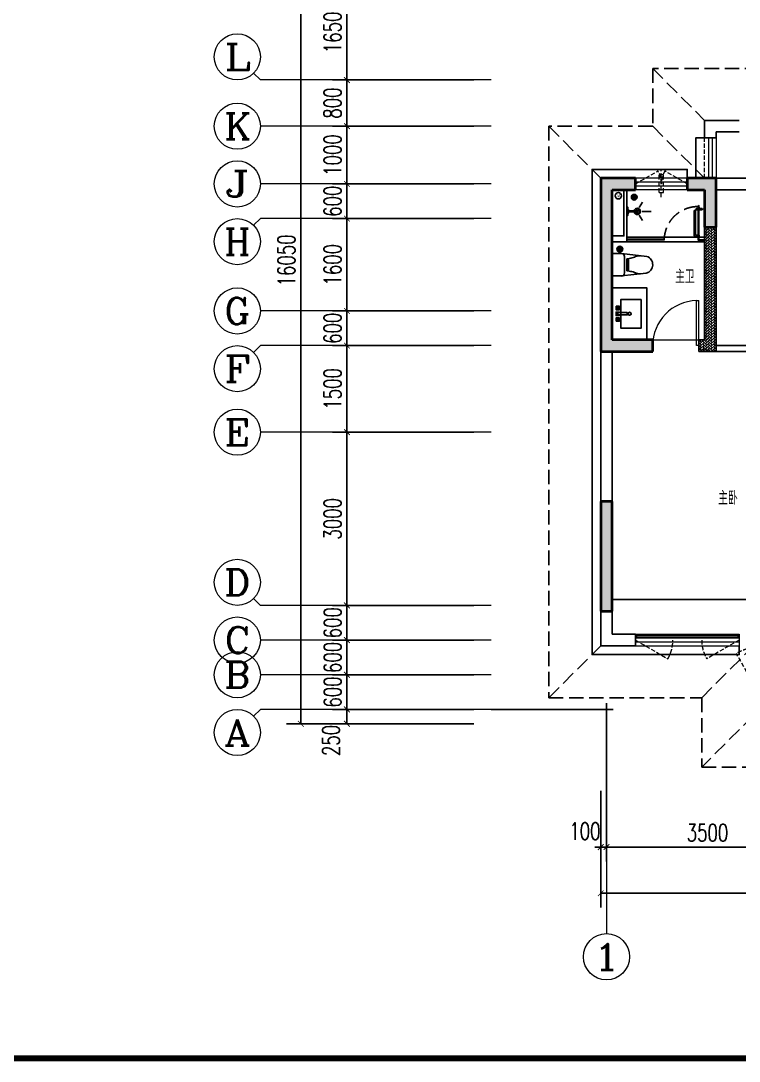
# Model space of a CAD drawing. Extents: x 3753737 to 4713801, y -857380 to 24339.
# Drawn here: x 4030760 to 4043213, y -747704 to -729685 of the extents above; entities that cross this region are included whole.
import ezdxf
from ezdxf.enums import TextEntityAlignment as Align

# ---------------------------------------------------------------- set-up
doc = ezdxf.new("R2010")
doc.units = 0
doc.header["$LTSCALE"] = 1000
doc.header["$MEASUREMENT"] = 0
doc.linetypes.add('DASH', pattern=[0.35, 0.25, -0.1])
doc.linetypes.add('HIDDEN', pattern=[0.375, 0.25, -0.125])
doc.layers.get('0').update_dxf_attribs({"linetype": 'CONTINUOUS'})
doc.layers.get('Defpoints').update_dxf_attribs({"linetype": 'CONTINUOUS'})
for name, color, linetype in [('!!电气', 1, 'CONTINUOUS'), ('3-栏杆1', 252, 'CONTINUOUS'), ('3.5方案汇报，与郭总、侯月琴确定户型_t8$0$2020.03.04 -1安徽标准化洋房户型(UA）_t8_t8$0$看线', 154, 'CONTINUOUS'), ('IP-bath&kitchen-JOHNSON', 4, 'CONTINUOUS'), ('LVTRY', 252, 'CONTINUOUS'), ('P-bath&kitchen-JOHNSON', 4, 'CONTINUOUS'), ('VPIPE-中水', 122, 'CONTINUOUS'), ('WALL', 252, 'CONTINUOUS'), ('保温', 6, 'CONTINUOUS'), ('卫生间', 6, 'CONTINUOUS'), ('看线', 185, 'CONTINUOUS')]:
    doc.layers.add(name, color=color, linetype=linetype)
for name, color, linetype, lineweight in [('AXIS', 114, 'CONTINUOUS', 20), ('AXIS_TEXT', 7, 'CONTINUOUS', 20), ('COLUMN', 252, 'CONTINUOUS', 40), ('PUB_HATCH', 8, 'CONTINUOUS', 9), ('PUB_TEXT', 7, 'CONTINUOUS', 20), ('WINDOW', 146, 'CONTINUOUS', 20), ('图框', 147, 'CONTINUOUS', 20), ('平面-栏杆', 56, 'CONTINUOUS', 15), ('平面-看线', 252, 'CONTINUOUS', 15), ('平面-空调室内机', 176, 'CONTINUOUS', 9), ('平面-空调预留孔', 252, 'CONTINUOUS', 15)]:
    doc.layers.add(name, color=color, linetype=linetype, lineweight=lineweight)
doc.styles.add('_TCH_AXIS', font='COMPLEX', dxfattribs={"bigfont": 'GBCBIG'})
doc.styles.add('_TCH_DIM_T3', font='SIMPLEX.shx', dxfattribs={"width": 0.705882, "bigfont": 'GBCBIG.shx'})
doc.styles.add('COMPLEX', font='COMPLEX')
doc.styles.get("Standard").update_dxf_attribs({"font": 'gbenor.shx', "bigfont": 'gbcbig.shx'})
doc.dimstyles.new('_TCH_ARCH&&100', dxfattribs={"dimtxt": 297.5, "dimasz": 100, "dimexe": 250, "dimexo": 300, "dimgap": 100, "dimtad": 1, "dimdec": 0, "dimzin": 0, "dimdsep": 46, "dimtxsty": '_TCH_DIM_T3', "dimblk": 'ARCHTICK', "dimcen": 0.09, "dimclrt": 7, "dimazin": 2, "dimtfac": 1, "dimtdec": 0, "dimtix": 1, "dimtmove": 2, "dimatfit": 3, "dimfxl": 1, "dimtolj": 1, "dimtzin": 0, "dimarcsym": 0})
pattern_1 = [(45, (-420616.58, -363823.725), (0, 47.4157523), [100.584, -33.528]), (135, (-420592.87, -363800.017), (3e-15, 47.4157523), [100.584, -33.528])]

# ---------------------------------------------------------------- blocks, each defined once
blk = doc.blocks.new('A$C148B7D8E')
at = {"layer": '卫生间', "color": 252, "linetype": 'DASH'}
for p, q in [((900, 10000), (1800, 9100)), ((-900, 9000), (0, 8100)), ((900, 9000), (1800, 8100)), ((-900, -900), (0, 0)), ((1750, -900), (2650, 0)), ((2650, -1200), (1750, -2100))]:
    blk.add_line(p, q, dxfattribs=at)
blk.add_lwpolyline([(16100, 14000), (16100, 15400), (7700, 15400), (7700, 10800), (7300, 10800), (7300, 10000), (900, 10000), (900, 9000), (-900, 9000), (-900, -900), (1750, -900), (1750, -2100), (23450, -2100), (23450, -900), (25100, -900)], dxfattribs=at)
blk = doc.blocks.new('rrrrrrrrrrrra')
at = {"color": 8}
for p, q in [((-112, 459), (-112, 324)), ((253, 484), (-87, 484)), ((278, 324), (278, 459)), ((-112, 324), (-64, -103)), ((-59, 271), (224, 271)), ((-21, 232), (-34, 154)), ((191, 200), (-26, 200)), ((186, 232), (-21, 232)), ((186, 232), (199, 154)), ((278, 324), (228, -116))]:
    blk.add_line(p, q, dxfattribs=at)
for centre, radius, start, end in [((-87, 459), 25, 90, 180), ((253, 459), 25, 0, 90), ((-59, 324), 53.3, 180, 270), ((224, 324), 53.3, 270, 0), ((149, -3), 224, 158.5202, 180), ((-323, 210), 294, 333.5369, 351.4828), ((488, 210), 294, 188.5172, 206.4631), ((16, -3), 224, 0, 21.4798), ((84, -64), 153, 195.0773, 340.1181)]:
    blk.add_arc(centre, radius, start, end, dxfattribs=at)
blk = doc.blocks.new('A$C1E0F638F')
for points in [[(500, 435), (500, 85), (0, 85), (0, 435)], [(270, 30), (230, 30), (230, 195), (270, 195)], [(120, 0), (180, 0), (180, 60), (120, 60)], [(147, 55), (153, 55), (153, 5), (147, 5)], [(230, 30), (270, 30), (270, 10), (230, 10)], [(380, 0), (320, 0), (320, 60), (380, 60)], [(353, 55), (347, 55), (347, 5), (353, 5)]]:
    blk.add_lwpolyline(points, close=True)
blk.add_lwpolyline([(270, 60), (280, 60), (280, 0), (220, 0), (220, 60), (230, 60)])
blk.add_circle((250, 236), 26)
blk = doc.blocks.new('$lvtry$00000171')
for p, q in [((-74, 11), (-11, 74)), ((-70, -27), (27, 70)), ((-53, -53), (53, 53)), ((-27, -70), (70, 27)), ((11, -74), (74, -11))]:
    blk.add_line(p, q)
blk.add_circle((0, 0), 75)
blk.add_point((0, 0))
blk = doc.blocks.new('A$C5DCB2F21')
at = {"layer": 'IP-bath&kitchen-JOHNSON', "color": 8}
for p, q in [((74, 0), (-74, 0)), ((-10, -174), (-10, -49)), ((11, -174), (11, -49)), ((-68, -213), (-158, -275)), ((0, -261), (0, -425)), ((68, -213), (158, -275))]:
    blk.add_line(p, q, dxfattribs=at)
blk.add_lwpolyline([(74, 0), (74, -16), (-74, -16), (-74, 0)], dxfattribs=at)
for points in [[(-26, -31, -0.364142), (-38, -16, -0.020495)], [(-10, -49, 0.214893), (-26, -31, 7.649644)], [(11, -49, -0.21439), (26, -31, -7.649644)], [(26, -31, 0.364142), (38, -16, 0.020495)]]:
    blk.add_lwpolyline(points, format="xyb", dxfattribs=at)
blk.add_arc((0, -174), 10.5, 180, 0, dxfattribs=at)
for centre, major_axis, ratio, start_param, end_param in [((0, -181), (53.6, 0), 0.987577, 1.76809, 7.656688), ((0, -179), (-51, 0), 0.990052, -1.36297, 4.504563), ((0, -178), (-26.8, 0), 0.994812, -1.167677, 4.309269), ((-12, -165), (0, 1.43), 0.85, -1.570796, 4.712389), ((12, -165), (0, 1.43), 0.85, 4.712389, 10.995574), ((-12, -189), (0, 1.43), 0.85, 4.712389, 10.995574), ((12, -189), (0, 1.43), 0.85, 4.712389, 10.995574)]:
    blk.add_ellipse(centre, major_axis=major_axis, ratio=ratio, start_param=start_param, end_param=end_param, dxfattribs=at)
blk = doc.blocks.new('GDGDRGDGRD')
blk.add_hatch(color=252).paths.add_polyline_path([(491782, 524769), (491781, 524772), (491773, 524768), (491774, 524766)])
at = {"color": 252}
for p, q in [((491771, 524768), (491783, 524773)), ((491772, 524768), (491772, 524768)), ((491772, 524768), (491774, 524765)), ((491783, 524761), (491772, 524761)), ((491783, 524760), (491772, 524760)), ((491772, 524752), (491774, 524751)), ((491774, 524751), (491772, 524751)), ((491773, 524760), (491773, 524740)), ((491774, 524765), (491783, 524769)), ((491778, 524771), (491778, 524732)), ((491783, 524752), (491781, 524752)), ((491781, 524752), (491783, 524752)), ((491782, 524772), (491783, 524773)), ((491782, 524772), (491783, 524769)), ((491783, 524760), (491783, 524739))]:
    blk.add_line(p, q, dxfattribs=at)
for centre, radius, start, end in [((491784, 524755), 13.5, 155.1524, 208.9779), ((491772, 524767), 1, 111.5266, 175.7652), ((491791, 524767), 20.5, 177.9915, 196.9003), ((491772, 524767), 0.5, 112.733, 178.0542), ((491791, 524767), 19.5, 177.4658, 196.2484), ((491786, 524755), 14.6, 161.8973, 193.7147), ((491781, 524753), 9.42, 188.0154, 204.2283), ((491772, 524749), 0.5, 208.9779, 24.2283), ((491772, 524754), 11.7, 335.4186, 349.5177), ((491783, 524749), 0.5, 155.4186, 330.1502), ((491783, 524772), 0.5, 340.7609, 112.533), ((491783, 524772), 1.17, 340.0401, 112.533), ((491804, 524765), 20.6, 160.0401, 190.8473), ((491807, 524764), 24, 160.7609, 187.0487), ((491772, 524755), 13.4, 330.1502, 25.0815), ((491771, 524755), 12.4, 343.9451, 21.3478)]:
    blk.add_arc(centre, radius, start, end, dxfattribs=at)
blk.add_open_spline([(491773, 524740), (491773, 524740), (491775, 524738), (491778, 524742), (491781, 524740), (491783, 524739)], degree=3, knots=[0, 0, 0, 0, 3.066329, 6.218313, 11.124135, 11.124135, 11.124135, 11.124135])
at = {"layer": 'IP-bath&kitchen-JOHNSON', "color": 252}
for p, q in [((490533, 524228), (491883, 524228)), ((490533, 524193), (491183, 524193)), ((490533, 524183), (491183, 524183)), ((491183, 524183), (491183, 524193)), ((491883, 524183), (491783, 524183)), ((491783, 524173), (491783, 524183)), ((491883, 524173), (491783, 524173)), ((490533, 524148), (491883, 524148))]:
    blk.add_line(p, q, dxfattribs=at)
for points in [[(490533, 525048), (490533, 524148), (490283, 524148)], [(490483, 525048), (490483, 524248), (490283, 524248)]]:
    blk.add_lwpolyline(points, dxfattribs=at)
at = {"layer": 'LVTRY', "color": 252}
blk.add_lwpolyline([(490883, 522448), (490283, 522448), (490283, 523348), (490883, 523348)], close=True, dxfattribs=at)
at = {"layer": 'P-bath&kitchen-JOHNSON', "color": 252}
for p, q in [((491735, 524723), (491735, 524697)), ((491767, 524723), (491735, 524723)), ((491767, 524697), (491735, 524697)), ((491772, 524735), (491779, 524735)), ((491772, 524706), (491772, 524735)), ((491772, 524706), (491779, 524706)), ((491775, 524735), (491778, 524733)), ((491775, 524716), (491775, 524735)), ((491775, 524725), (491775, 524706)), ((491775, 524706), (491778, 524708)), ((491778, 524718), (491778, 524733)), ((491778, 524718), (491778, 524708)), ((491779, 524735), (491781, 524734)), ((491779, 524733), (491779, 524735)), ((491779, 524708), (491779, 524706)), ((491779, 524706), (491781, 524707)), ((491781, 524733), (491781, 524734)), ((491781, 524708), (491781, 524707)), ((491789, 524723), (491843, 524723)), ((491789, 524697), (491843, 524697)), ((491794, 524735), (491797, 524735)), ((491794, 524735), (491794, 524706)), ((491794, 524706), (491797, 524706)), ((491797, 524735), (491799, 524733)), ((491797, 524735), (491797, 524718)), ((491797, 524706), (491797, 524723)), ((491797, 524706), (491799, 524708)), ((491799, 524708), (491799, 524733)), ((491820, 524697), (491820, 524723)), ((491699, 524687), (491699, 524271)), ((491699, 524687), (491725, 524687)), ((491725, 524687), (491725, 524271)), ((491699, 524271), (491725, 524271)), ((491735, 524235), (491735, 524261)), ((491735, 524261), (491767, 524261)), ((491735, 524235), (491767, 524235)), ((491769, 524263), (491767, 524261)), ((491767, 524261), (491767, 524235)), ((491769, 524233), (491767, 524235)), ((491769, 524263), (491769, 524233)), ((491772, 524263), (491769, 524263)), ((491772, 524233), (491769, 524233)), ((491772, 524263), (491772, 524233)), ((491784, 524263), (491786, 524263)), ((491784, 524233), (491784, 524263)), ((491784, 524233), (491786, 524233)), ((491786, 524233), (491786, 524263)), ((491786, 524263), (491788, 524261)), ((491788, 524235), (491788, 524261))]:
    blk.add_line(p, q, dxfattribs=at)
blk.add_lwpolyline([(491783, 524173), (491783, 524760), (491773, 524760), (491773, 524173)], close=True, dxfattribs=at)
at = {"layer": 'P-bath&kitchen-JOHNSON', "color": 252, "linetype": 'DASH'}
blk.add_arc((491769, 524171), 586, 89.7967, 179.3922, dxfattribs=at)
at = {"layer": 'P-bath&kitchen-JOHNSON', "color": 252}
blk.add_arc((491835, 524710), 15.3, 304.053, 55.9616, dxfattribs=at)
for centre, major_axis, start_param, end_param in [((491735, 524687), (0, 10.4), 0, 1.570796), ((491735, 524271), (0, 35.7), 1.570796, 3.141593), ((491735, 524271), (0, 10.4), 1.570796, 3.141593)]:
    blk.add_ellipse(centre, major_axis=major_axis, ratio=1, start_param=start_param, end_param=end_param, dxfattribs=at)
at = {"layer": 'IP-bath&kitchen-JOHNSON', "color": 252, "rotation": 90.008488524447}
blk.add_blockref('A$C5DCB2F21', (490533, 524673), dxfattribs=at)
at = {"layer": 'LVTRY', "color": 252, "xscale": -0.6666666667107826, "yscale": 0.6666666667107826}
for p in [(490663, 524918), (490413, 524018)]:
    blk.add_blockref('$lvtry$00000171', p, dxfattribs=at)
at = {"layer": 'LVTRY', "color": 252, "extrusion": (0, 0, -1), "xscale": -1, "zscale": -1, "rotation": 270}
blk.add_blockref('rrrrrrrrrrrra', (-490766, 523666), dxfattribs=at)
at = {"layer": 'LVTRY', "color": 252, "xscale": -1, "rotation": 270}
blk.add_blockref('A$C1E0F638F', (490347, 522649), dxfattribs=at)
blk = doc.blocks.new('GFDGFSDFGD')
at = {"layer": 'PUB_HATCH'}
for points in [[(421117, 373024), (420517, 373024), (420517, 370024), (421417, 370024), (421417, 370224), (420717, 370224), (420717, 372824), (421117, 372824)], [(422017, 373024), (422017, 372824), (422317, 372824), (422317, 372174), (422517, 372174), (422517, 373024)], [(420517, 367424), (420517, 365524), (420717, 365524), (420717, 367424)]]:
    blk.add_hatch(color=256, dxfattribs=at).paths.add_polyline_path(points)
at = {"layer": 'COLUMN', "color": 252}
for p, q in [((421117, 373024), (420517, 373024)), ((420517, 373024), (420517, 370024)), ((421117, 372824), (421117, 373024)), ((422017, 373024), (422017, 372824)), ((422517, 373024), (422017, 373024)), ((422517, 372174), (422517, 373024)), ((420717, 370224), (420717, 372824)), ((420717, 372824), (421117, 372824)), ((422017, 372824), (422317, 372824)), ((422317, 372824), (422317, 372174)), ((422317, 372174), (422517, 372174)), ((421417, 370224), (420717, 370224)), ((421417, 370024), (421417, 370224)), ((420517, 370024), (421417, 370024)), ((420517, 367424), (420517, 365524)), ((420717, 367424), (420517, 367424)), ((420717, 365524), (420717, 367424)), ((420517, 365524), (420717, 365524))]:
    blk.add_line(p, q, dxfattribs=at)
blk = doc.blocks.new('dongkong')
at = {"layer": '平面-空调预留孔', "color": 8, "linetype": 'HIDDEN', "ltscale": 0.3}
for p, q in [((-603836, 210821), (-603836, 210511)), ((-603836, 210821), (-603756, 210821)), ((-603796, 210900), (-603796, 210431)), ((-603756, 210821), (-603756, 210511))]:
    blk.add_line(p, q, dxfattribs=at)
blk.add_lwpolyline([(-603756, 210511), (-603836, 210511)], dxfattribs=at)
blk = doc.blocks.new('_ArchTick')
at = {"color": 0, "linetype": 'ByBlock', "const_width": 0.15}
blk.add_lwpolyline([(-0.5, -0.5), (0.5, 0.5)], dxfattribs=at)
blk = doc.blocks.new('*D592')
at = {"layer": 'AXIS', "color": 0, "lineweight": -2, "transparency": 16777216}
for p, q in [((-100, -1409), (-100, -3434)), ((50100, -1409), (50100, -3434)), ((-100, -3184), (50100, -3184))]:
    blk.add_line(p, q, dxfattribs=at)
at = {"layer": 'Defpoints', "color": 0, "transparency": 16777216}
for p in [(-100, -1109), (50100, -1109), (50100, -3184)]:
    blk.add_point(p, dxfattribs=at)
at = {"layer": 'AXIS', "color": 0, "lineweight": -2, "transparency": 16777216, "xscale": 100, "yscale": 100, "zscale": 100, "rotation": 180}
blk.add_blockref('_ArchTick', (-100, -3184), dxfattribs=at)
at = {"layer": 'AXIS', "color": 0, "lineweight": -2, "transparency": 16777216, "xscale": 100, "yscale": 100, "zscale": 100}
blk.add_blockref('_ArchTick', (50100, -3184), dxfattribs=at)
at = {"layer": 'AXIS', "color": 7, "transparency": 16777216, "insert": (25000, -2936), "char_height": 297.5, "attachment_point": 5, "style": '_TCH_DIM_T3'}
blk.add_mtext('\\A1;50200', dxfattribs=at)
blk = doc.blocks.new('*D593')
at = {"layer": 'AXIS', "color": 0, "lineweight": -2, "transparency": 16777216}
for p, q in [((-100, -1409), (-100, -2634)), ((0, -1409), (0, -2634)), ((-100, -2384), (-200, -2384)), ((-100, -2384), (0, -2384)), ((0, -2384), (100, -2384))]:
    blk.add_line(p, q, dxfattribs=at)
at = {"layer": 'Defpoints', "color": 0, "transparency": 16777216}
for p in [(-100, -1109), (0, -1109), (0, -2384)]:
    blk.add_point(p, dxfattribs=at)
at = {"layer": 'AXIS', "color": 0, "lineweight": -2, "transparency": 16777216, "xscale": 100, "yscale": 100, "zscale": 100}
blk.add_blockref('_ArchTick', (-100, -2384), dxfattribs=at)
at = {"layer": 'AXIS', "color": 0, "lineweight": -2, "transparency": 16777216, "xscale": 100, "yscale": 100, "zscale": 100, "rotation": 180}
blk.add_blockref('_ArchTick', (0, -2384), dxfattribs=at)
at = {"layer": 'AXIS', "color": 7, "transparency": 16777216, "insert": (-375, -2109), "char_height": 297.5, "attachment_point": 5, "style": '_TCH_DIM_T3'}
blk.add_mtext('\\A1;100', dxfattribs=at)
blk = doc.blocks.new('*D594')
at = {"layer": 'AXIS', "color": 0, "lineweight": -2, "transparency": 16777216}
for p, q in [((0, -1409), (0, -2634)), ((3500, -1409), (3500, -2634)), ((0, -2384), (3500, -2384))]:
    blk.add_line(p, q, dxfattribs=at)
at = {"layer": 'Defpoints', "color": 0, "transparency": 16777216}
for p in [(0, -1109), (3500, -1109), (3500, -2384)]:
    blk.add_point(p, dxfattribs=at)
at = {"layer": 'AXIS', "color": 0, "lineweight": -2, "transparency": 16777216, "xscale": 100, "yscale": 100, "zscale": 100, "rotation": 180}
blk.add_blockref('_ArchTick', (0, -2384), dxfattribs=at)
at = {"layer": 'AXIS', "color": 0, "lineweight": -2, "transparency": 16777216, "xscale": 100, "yscale": 100, "zscale": 100}
blk.add_blockref('_ArchTick', (3500, -2384), dxfattribs=at)
at = {"layer": 'AXIS', "color": 7, "transparency": 16777216, "insert": (1750, -2136), "char_height": 297.5, "attachment_point": 5, "style": '_TCH_DIM_T3'}
blk.add_mtext('\\A1;3500', dxfattribs=at)
blk = doc.blocks.new('_AXISO')
blk.add_circle((0, 0), 0.5)
at = {"layer": 'AXIS_TEXT', "style": 'COMPLEX', "width": 1.041667}
blk.add_attdef('A', text='', height=0.56, dxfattribs=at).set_placement((-0.25, -0.28), (0.25, -0.28), align=Align.FIT)
blk = doc.blocks.new('$DorLib2D$00000001')
for p, q in [((0.45, 0.975), (0.5, 0.975)), ((0.45, 0), (0.45, 0.975)), ((0.5, 0), (0.5, 0.975)), ((0.5, 0), (0.45, 0))]:
    blk.add_line(p, q)
at = {"lineweight": 13}
blk.add_arc((0.475, 0), 0.975, 91.4693, 180, dxfattribs=at)
blk = doc.blocks.new('$WINLIB2D$00000001')
at = {"color": 0}
for points in [[(-0.5, 0.5), (-0.5, -0.5)], [(-0.5, 0.5), (0.5, 0.5)], [(0.5, -0.5), (0.5, 0.5)], [(0.5, 0.167), (-0.5, 0.167)], [(0.5, -0.167), (-0.5, -0.167)], [(-0.5, -0.5), (0.5, -0.5)]]:
    blk.add_lwpolyline(points, dxfattribs=at)
blk = doc.blocks.new('*D632')
at = {"layer": 'AXIS', "color": 0, "lineweight": -2, "transparency": 16777216}
for p, q in [((-2300, 15800), (-5550, 15800)), ((-5300, -250), (-5300, 15800)), ((-2300, -250), (-5550, -250))]:
    blk.add_line(p, q, dxfattribs=at)
at = {"layer": 'Defpoints', "color": 0, "transparency": 16777216}
for p in [(-5300, 15800), (-2000, 15800), (-2000, -250)]:
    blk.add_point(p, dxfattribs=at)
at = {"layer": 'AXIS', "color": 0, "lineweight": -2, "transparency": 16777216, "xscale": 100, "yscale": 100, "zscale": 100}
for p, rotation in [((-5300, 15800), 90), ((-5300, -250), 270)]:
    blk.add_blockref('_ArchTick', p, dxfattribs=dict(at, rotation=rotation))
at = {"layer": 'AXIS', "color": 7, "transparency": 16777216, "insert": (-5549, 7775), "char_height": 297.5, "attachment_point": 5, "rotation": 90, "style": '_TCH_DIM_T3'}
blk.add_mtext('\\A1;16050', dxfattribs=at)
blk = doc.blocks.new('*D633')
at = {"layer": 'AXIS', "color": 0, "lineweight": -2, "transparency": 16777216}
for p, q in [((-2300, 0), (-4750, 0)), ((-4500, -250), (-4500, 0)), ((-2300, -250), (-4750, -250))]:
    blk.add_line(p, q, dxfattribs=at)
at = {"layer": 'Defpoints', "color": 0, "transparency": 16777216}
for p in [(-4500, 0), (-2000, 0), (-2000, -250)]:
    blk.add_point(p, dxfattribs=at)
at = {"layer": 'AXIS', "color": 0, "lineweight": -2, "transparency": 16777216, "xscale": 100, "yscale": 100, "zscale": 100}
for p, rotation in [((-4500, 0), 90), ((-4500, -250), 270)]:
    blk.add_blockref('_ArchTick', p, dxfattribs=dict(at, rotation=rotation))
at = {"layer": 'AXIS', "color": 7, "transparency": 16777216, "insert": (-4775, -539), "char_height": 297.5, "attachment_point": 5, "rotation": 90, "style": '_TCH_DIM_T3'}
blk.add_mtext('\\A1;250', dxfattribs=at)
blk = doc.blocks.new('*D634')
at = {"layer": 'AXIS', "color": 0, "lineweight": -2, "transparency": 16777216}
for p, q in [((-2300, 600), (-4750, 600)), ((-4500, 600), (-4500, 700)), ((-4500, 0), (-4500, 600)), ((-2300, 0), (-4750, 0)), ((-4500, 0), (-4500, -100))]:
    blk.add_line(p, q, dxfattribs=at)
at = {"layer": 'Defpoints', "color": 0, "transparency": 16777216}
for p in [(-4500, 600), (-2000, 600), (-2000, 0)]:
    blk.add_point(p, dxfattribs=at)
at = {"layer": 'AXIS', "color": 0, "lineweight": -2, "transparency": 16777216, "xscale": 100, "yscale": 100, "zscale": 100}
for p, rotation in [((-4500, 600), 270), ((-4500, 0), 90)]:
    blk.add_blockref('_ArchTick', p, dxfattribs=dict(at, rotation=rotation))
at = {"layer": 'AXIS', "color": 7, "transparency": 16777216, "insert": (-4748.75, 300), "char_height": 297.5, "attachment_point": 5, "rotation": 90, "style": '_TCH_DIM_T3'}
blk.add_mtext('\\A1;600', dxfattribs=at)
blk = doc.blocks.new('*D635')
at = {"layer": 'AXIS', "color": 0, "lineweight": -2, "transparency": 16777216}
for p, q in [((-4500, 1200), (-4500, 1300)), ((-2300, 1200), (-4750, 1200)), ((-4500, 600), (-4500, 1200)), ((-2300, 600), (-4750, 600)), ((-4500, 600), (-4500, 500))]:
    blk.add_line(p, q, dxfattribs=at)
at = {"layer": 'Defpoints', "color": 0, "transparency": 16777216}
for p in [(-4500, 1200), (-2000, 1200), (-2000, 600)]:
    blk.add_point(p, dxfattribs=at)
at = {"layer": 'AXIS', "color": 0, "lineweight": -2, "transparency": 16777216, "xscale": 100, "yscale": 100, "zscale": 100}
for p, rotation in [((-4500, 1200), 270), ((-4500, 600), 90)]:
    blk.add_blockref('_ArchTick', p, dxfattribs=dict(at, rotation=rotation))
at = {"layer": 'AXIS', "color": 7, "transparency": 16777216, "insert": (-4748.75, 900), "char_height": 297.5, "attachment_point": 5, "rotation": 90, "style": '_TCH_DIM_T3'}
blk.add_mtext('\\A1;600', dxfattribs=at)
blk = doc.blocks.new('*D636')
at = {"layer": 'AXIS', "color": 0, "lineweight": -2, "transparency": 16777216}
for p, q in [((-4500, 1800), (-4500, 1900)), ((-2300, 1800), (-4750, 1800)), ((-4500, 1200), (-4500, 1800)), ((-2300, 1200), (-4750, 1200)), ((-4500, 1200), (-4500, 1100))]:
    blk.add_line(p, q, dxfattribs=at)
at = {"layer": 'Defpoints', "color": 0, "transparency": 16777216}
for p in [(-4500, 1800), (-2000, 1800), (-2000, 1200)]:
    blk.add_point(p, dxfattribs=at)
at = {"layer": 'AXIS', "color": 0, "lineweight": -2, "transparency": 16777216, "xscale": 100, "yscale": 100, "zscale": 100}
for p, rotation in [((-4500, 1800), 270), ((-4500, 1200), 90)]:
    blk.add_blockref('_ArchTick', p, dxfattribs=dict(at, rotation=rotation))
at = {"layer": 'AXIS', "color": 7, "transparency": 16777216, "insert": (-4748.75, 1500), "char_height": 297.5, "attachment_point": 5, "rotation": 90, "style": '_TCH_DIM_T3'}
blk.add_mtext('\\A1;600', dxfattribs=at)
blk = doc.blocks.new('*D637')
at = {"layer": 'AXIS', "color": 0, "lineweight": -2, "transparency": 16777216}
for p, q in [((-2300, 4800), (-4750, 4800)), ((-4500, 1800), (-4500, 4800)), ((-2300, 1800), (-4750, 1800))]:
    blk.add_line(p, q, dxfattribs=at)
at = {"layer": 'Defpoints', "color": 0, "transparency": 16777216}
for p in [(-4500, 4800), (-2000, 4800), (-2000, 1800)]:
    blk.add_point(p, dxfattribs=at)
at = {"layer": 'AXIS', "color": 0, "lineweight": -2, "transparency": 16777216, "xscale": 100, "yscale": 100, "zscale": 100}
for p, rotation in [((-4500, 4800), 90), ((-4500, 1800), 270)]:
    blk.add_blockref('_ArchTick', p, dxfattribs=dict(at, rotation=rotation))
at = {"layer": 'AXIS', "color": 7, "transparency": 16777216, "insert": (-4749, 3300), "char_height": 297.5, "attachment_point": 5, "rotation": 90, "style": '_TCH_DIM_T3'}
blk.add_mtext('\\A1;3000', dxfattribs=at)
blk = doc.blocks.new('*D638')
at = {"layer": 'AXIS', "color": 0, "lineweight": -2, "transparency": 16777216}
for p, q in [((-2300, 6300), (-4750, 6300)), ((-4500, 4800), (-4500, 6300)), ((-2300, 4800), (-4750, 4800))]:
    blk.add_line(p, q, dxfattribs=at)
at = {"layer": 'Defpoints', "color": 0, "transparency": 16777216}
for p in [(-4500, 6300), (-2000, 6300), (-2000, 4800)]:
    blk.add_point(p, dxfattribs=at)
at = {"layer": 'AXIS', "color": 0, "lineweight": -2, "transparency": 16777216, "xscale": 100, "yscale": 100, "zscale": 100}
for p, rotation in [((-4500, 6300), 90), ((-4500, 4800), 270)]:
    blk.add_blockref('_ArchTick', p, dxfattribs=dict(at, rotation=rotation))
at = {"layer": 'AXIS', "color": 7, "transparency": 16777216, "insert": (-4749, 5550), "char_height": 297.5, "attachment_point": 5, "rotation": 90, "style": '_TCH_DIM_T3'}
blk.add_mtext('\\A1;1500', dxfattribs=at)
blk = doc.blocks.new('*D639')
at = {"layer": 'AXIS', "color": 0, "lineweight": -2, "transparency": 16777216}
for p, q in [((-2300, 6900), (-4750, 6900)), ((-4500, 6900), (-4500, 7000)), ((-4500, 6300), (-4500, 6900)), ((-2300, 6300), (-4750, 6300)), ((-4500, 6300), (-4500, 6200))]:
    blk.add_line(p, q, dxfattribs=at)
at = {"layer": 'Defpoints', "color": 0, "transparency": 16777216}
for p in [(-4500, 6900), (-2000, 6900), (-2000, 6300)]:
    blk.add_point(p, dxfattribs=at)
at = {"layer": 'AXIS', "color": 0, "lineweight": -2, "transparency": 16777216, "xscale": 100, "yscale": 100, "zscale": 100}
for p, rotation in [((-4500, 6900), 270), ((-4500, 6300), 90)]:
    blk.add_blockref('_ArchTick', p, dxfattribs=dict(at, rotation=rotation))
at = {"layer": 'AXIS', "color": 7, "transparency": 16777216, "insert": (-4749, 6600), "char_height": 297.5, "attachment_point": 5, "rotation": 90, "style": '_TCH_DIM_T3'}
blk.add_mtext('\\A1;600', dxfattribs=at)
blk = doc.blocks.new('*D640')
at = {"layer": 'AXIS', "color": 0, "lineweight": -2, "transparency": 16777216}
for p, q in [((-2300, 8500), (-4750, 8500)), ((-4500, 6900), (-4500, 8500)), ((-2300, 6900), (-4750, 6900))]:
    blk.add_line(p, q, dxfattribs=at)
at = {"layer": 'Defpoints', "color": 0, "transparency": 16777216}
for p in [(-4500, 8500), (-2000, 8500), (-2000, 6900)]:
    blk.add_point(p, dxfattribs=at)
at = {"layer": 'AXIS', "color": 0, "lineweight": -2, "transparency": 16777216, "xscale": 100, "yscale": 100, "zscale": 100}
for p, rotation in [((-4500, 8500), 90), ((-4500, 6900), 270)]:
    blk.add_blockref('_ArchTick', p, dxfattribs=dict(at, rotation=rotation))
at = {"layer": 'AXIS', "color": 7, "transparency": 16777216, "insert": (-4749, 7700), "char_height": 297.5, "attachment_point": 5, "rotation": 90, "style": '_TCH_DIM_T3'}
blk.add_mtext('\\A1;1600', dxfattribs=at)
blk = doc.blocks.new('*D641')
at = {"layer": 'AXIS', "color": 0, "lineweight": -2, "transparency": 16777216}
for p, q in [((-4500, 9100), (-4500, 9200)), ((-2300, 9100), (-4750, 9100)), ((-4500, 8500), (-4500, 9100)), ((-2300, 8500), (-4750, 8500)), ((-4500, 8500), (-4500, 8400))]:
    blk.add_line(p, q, dxfattribs=at)
at = {"layer": 'Defpoints', "color": 0, "transparency": 16777216}
for p in [(-4500, 9100), (-2000, 9100), (-2000, 8500)]:
    blk.add_point(p, dxfattribs=at)
at = {"layer": 'AXIS', "color": 0, "lineweight": -2, "transparency": 16777216, "xscale": 100, "yscale": 100, "zscale": 100}
for p, rotation in [((-4500, 9100), 270), ((-4500, 8500), 90)]:
    blk.add_blockref('_ArchTick', p, dxfattribs=dict(at, rotation=rotation))
at = {"layer": 'AXIS', "color": 7, "transparency": 16777216, "insert": (-4749, 8800), "char_height": 297.5, "attachment_point": 5, "rotation": 90, "style": '_TCH_DIM_T3'}
blk.add_mtext('\\A1;600', dxfattribs=at)
blk = doc.blocks.new('*D642')
at = {"layer": 'AXIS', "color": 0, "lineweight": -2, "transparency": 16777216}
for p, q in [((-2300, 10100), (-4750, 10100)), ((-4500, 9100), (-4500, 10100)), ((-2300, 9100), (-4750, 9100))]:
    blk.add_line(p, q, dxfattribs=at)
at = {"layer": 'Defpoints', "color": 0, "transparency": 16777216}
for p in [(-4500, 10100), (-2000, 10100), (-2000, 9100)]:
    blk.add_point(p, dxfattribs=at)
at = {"layer": 'AXIS', "color": 0, "lineweight": -2, "transparency": 16777216, "xscale": 100, "yscale": 100, "zscale": 100}
for p, rotation in [((-4500, 10100), 90), ((-4500, 9100), 270)]:
    blk.add_blockref('_ArchTick', p, dxfattribs=dict(at, rotation=rotation))
at = {"layer": 'AXIS', "color": 7, "transparency": 16777216, "insert": (-4749, 9600), "char_height": 297.5, "attachment_point": 5, "rotation": 90, "style": '_TCH_DIM_T3'}
blk.add_mtext('\\A1;1000', dxfattribs=at)
blk = doc.blocks.new('*D643')
at = {"layer": 'AXIS', "color": 0, "lineweight": -2, "transparency": 16777216}
for p, q in [((-2300, 10900), (-4750, 10900)), ((-4500, 10100), (-4500, 10900)), ((-2300, 10100), (-4750, 10100))]:
    blk.add_line(p, q, dxfattribs=at)
at = {"layer": 'Defpoints', "color": 0, "transparency": 16777216}
for p in [(-4500, 10900), (-2000, 10900), (-2000, 10100)]:
    blk.add_point(p, dxfattribs=at)
at = {"layer": 'AXIS', "color": 0, "lineweight": -2, "transparency": 16777216, "xscale": 100, "yscale": 100, "zscale": 100}
for p, rotation in [((-4500, 10900), 90), ((-4500, 10100), 270)]:
    blk.add_blockref('_ArchTick', p, dxfattribs=dict(at, rotation=rotation))
at = {"layer": 'AXIS', "color": 7, "transparency": 16777216, "insert": (-4749, 10500), "char_height": 297.5, "attachment_point": 5, "rotation": 90, "style": '_TCH_DIM_T3'}
blk.add_mtext('\\A1;800', dxfattribs=at)
blk = doc.blocks.new('*D644')
at = {"layer": 'AXIS', "color": 0, "lineweight": -2, "transparency": 16777216}
for p, q in [((-2300, 12550), (-4750, 12550)), ((-4500, 10900), (-4500, 12550)), ((-2300, 10900), (-4750, 10900))]:
    blk.add_line(p, q, dxfattribs=at)
at = {"layer": 'Defpoints', "color": 0, "transparency": 16777216}
for p in [(-4500, 12550), (-2000, 12550), (-2000, 10900)]:
    blk.add_point(p, dxfattribs=at)
at = {"layer": 'AXIS', "color": 0, "lineweight": -2, "transparency": 16777216, "xscale": 100, "yscale": 100, "zscale": 100}
for p, rotation in [((-4500, 12550), 90), ((-4500, 10900), 270)]:
    blk.add_blockref('_ArchTick', p, dxfattribs=dict(at, rotation=rotation))
at = {"layer": 'AXIS', "color": 7, "transparency": 16777216, "insert": (-4749, 11725), "char_height": 297.5, "attachment_point": 5, "rotation": 90, "style": '_TCH_DIM_T3'}
blk.add_mtext('\\A1;1650', dxfattribs=at)
blk = doc.blocks.new('A$C5F341E43')
at = {"layer": '保温', "linetype": 'ByBlock', "ltscale": 10}
h = blk.add_hatch(dxfattribs=at)
h.set_pattern_fill('AR-HBONE', color=252, scale=55)
h.set_pattern_definition(pattern_1)
h.paths.add_polyline_path([(1900.1, 6200), (1900.1, 8350), (1700.1, 8350), (1700.1, 6200)])
h = blk.add_hatch(dxfattribs=at)
h.set_pattern_fill('AR-HBONE', color=252, scale=55)
h.set_pattern_definition(pattern_1)
h.paths.add_polyline_path([(1700.1, 6200), (1700.1, 6400), (1600.1, 6400), (1600.1, 6200)])
at = {"layer": '!!电气'}
for p, q in [((-2000, 0), (117.2, 0)), ((0, -2000), (0, 110.1))]:
    blk.add_line(p, q, dxfattribs=at)
at = {"layer": '3-栏杆1', "color": 252}
for p, q in [((520.3, 1282.2), (500, 1300)), ((500, 1300), (520.3, 1282.2)), ((2279.7, 1282.1), (520.3, 1282.2)), ((520.3, 1282.2), (520.3, 1252.9)), ((2279.7, 1282.2), (2300, 1300)), ((2300, 1300), (2279.7, 1282.2)), ((2279.7, 1282.2), (2279.7, 1252.9)), ((500, 1233.1), (520.3, 1252.9)), ((520.3, 1252.9), (2279.7, 1252.9)), ((2279.7, 1252.9), (2300, 1233.1)), ((2300, 1233.1), (2279.7, 1252.9))]:
    blk.add_line(p, q, dxfattribs=at)
at = {"layer": '3.5方案汇报，与郭总、侯月琴确定户型_t8$0$2020.03.04 -1安徽标准化洋房户型(UA）_t8_t8$0$看线', "color": 252, "ltscale": 10}
blk.add_line((2600, 1900), (100, 1900), dxfattribs=at)
at = {"layer": 'AXIS'}
for p, q in [((-6117.2, 11017.2), (-6000, 10900)), ((-2000, 10900), (-6000, 10900)), ((-2000, 10100), (-6000, 10100)), ((-2000, 9100), (-6000, 9100)), ((-6117.2, 8383.1), (-6000, 8500.3)), ((-2000, 8500.3), (-6000, 8500.3)), ((-2000, 6900), (-6000, 6900)), ((-6117.2, 6182.8), (-6000, 6300)), ((-2000, 6300), (-6000, 6300)), ((-2000, 4800), (-6000, 4800)), ((-6117.2, 1917.2), (-6000, 1800)), ((-2000, 1800), (-6000, 1800)), ((-2000, 1200), (-6000, 1200)), ((-2000, 600), (-6000, 600)), ((-6117.2, -117.2), (-6000, 0)), ((-2000, 0), (-6000, 0)), ((0, -1109.4), (0, -3884.4))]:
    blk.add_line(p, q, dxfattribs=at)
at = {"layer": 'VPIPE-中水', "color": 252, "linetype": 'Continuous'}
blk.add_circle((205.1, 8895), 55, dxfattribs=at)
at = {"layer": 'WALL', "color": 252}
for p, q in [((1700, 10200), (1700, 9900)), ((1700, 10200), (2300, 10200)), ((1900, 10000), (1900, 9900)), ((1900, 10000), (2300, 10000)), ((1900, 9900), (1700, 9900)), ((500.1, 9200), (-100, 9200)), ((-100, 6300), (-100, 9200)), ((500.1, 9000), (500.1, 9200)), ((1800, 9200), (1400.1, 9200)), ((1400.1, 9200), (1400.1, 9000)), ((2500, 9200), (1800, 9200)), ((100, 9000), (500.1, 9000)), ((100, 6400), (100, 9000)), ((1400.1, 9000), (1700, 9000)), ((1700, 9000), (1700, 6400)), ((1900, 9000), (2500, 9000)), ((1900, 9000), (1900, 6300)), ((800, 6400), (100, 6400)), ((800, 6200), (800, 6400)), ((1700, 6400), (1600, 6400)), ((1600, 6400), (1600, 6200)), ((-100, 1100), (-100, 6300)), ((100, 6200), (800, 6200)), ((100, 1300), (100, 6200)), ((1600, 6200), (1800, 6200)), ((1800, 6200), (3400, 6200)), ((1900, 6300), (3500, 6300)), ((500, 1300), (100, 1300)), ((500, 1100), (500, 1300)), ((-100, 1100), (500, 1100))]:
    blk.add_line(p, q, dxfattribs=at)
at = {"layer": 'WINDOW', "color": 252}
blk.add_line((800, 6400), (1600, 6400), dxfattribs=at)
at = {"layer": 'WINDOW', "color": 252, "linetype": 'DASH', "ltscale": 0.3}
for points in [[(500.1, 9100), (889.8, 9324.9, -0.1316053), (950.1, 9100)], [(1400.1, 9100), (1010.3, 9324.9, 0.1316053), (950.1, 9100)], [(500, 1200), (1063.1, 875.4, 0.1314846), (1150, 1200)], [(2300, 1200), (1736.9, 875.4, -0.1314846), (1650, 1200)], [(2750, 100), (2250, 966, -0.1316525), (2750, 1100)]]:
    blk.add_lwpolyline(points, format="xyb", dxfattribs=at)
at = {"layer": '保温', "color": 252, "linetype": 'ByBlock', "ltscale": 10}
blk.add_line((1900.1, 6300), (1900.1, 6200), dxfattribs=at)
at = {"layer": '平面-栏杆', "color": 252}
for points in [[(1770.3, 9900), (1770, 9200)], [(1830.3, 9900), (1830, 9200)]]:
    blk.add_lwpolyline(points, dxfattribs=at)
at = {"layer": '平面-看线', "color": 252, "linetype": 'DASH', "ltscale": 0.3}
blk.add_line((1700, 9200), (1700.3, 9900), dxfattribs=at)
at = {"layer": '平面-看线', "color": 252}
blk.add_lwpolyline([(1900.3, 9900), (1900, 9200)], dxfattribs=at)
at = {"layer": '看线', "color": 252, "ltscale": 0.5}
blk.add_lwpolyline([(1550.3, 9200), (1550.3, 9900), (1700.3, 9900)], dxfattribs=at)
at = {"layer": '看线', "color": 252}
blk.add_lwpolyline([(2300, 1100), (2300, 950), (-250, 950), (-250, 9350), (1400.1, 9350), (1400.1, 9200)], dxfattribs=at)
at = {"color": 252}
for name, p in [('A$C148B7D8E', (-100, 1100)), ('GFDGFSDFGD', (-420616.6, -363823.7)), ('GDGDRGDGRD', (-490182.5, -516048.5))]:
    blk.add_blockref(name, p, dxfattribs=at)
at = {"layer": 'AXIS'}
ref = blk.add_blockref('_AXISO', (-6400, 11300), dxfattribs=dict(at, xscale=800, yscale=800, zscale=800))
ref.add_attrib('A', 'L', dxfattribs={"layer": 'AXIS_TEXT', "height": 452.5, "style": '_TCH_AXIS', "width": 1.4}).set_placement((-6626.3, 11073.7), (-6173.7, 11073.7), align=Align.FIT)
ref = blk.add_blockref('_AXISO', (-6400, 10100), dxfattribs=dict(at, xscale=800, yscale=800, zscale=800))
ref.add_attrib('A', 'K', dxfattribs={"layer": 'AXIS_TEXT', "height": 452.5, "style": '_TCH_AXIS', "width": 1.105263}).set_placement((-6626.3, 9873.7), (-6173.7, 9873.7), align=Align.FIT)
ref = blk.add_blockref('_AXISO', (-6400, 9100), dxfattribs=dict(at, xscale=800, yscale=800, zscale=800))
ref.add_attrib('A', 'J', dxfattribs={"layer": 'AXIS_TEXT', "height": 452.5, "style": '_TCH_AXIS', "width": 1.909091}).set_placement((-6626.3, 8873.7), (-6173.7, 8873.7), align=Align.FIT)
ref = blk.add_blockref('_AXISO', (-6400, 8100.3), dxfattribs=dict(at, xscale=800, yscale=800, zscale=800))
ref.add_attrib('A', 'H', dxfattribs={"layer": 'AXIS_TEXT', "height": 452.5, "style": '_TCH_AXIS', "width": 1.05}).set_placement((-6626.3, 7874), (-6173.7, 7874), align=Align.FIT)
ref = blk.add_blockref('_AXISO', (-6400, 6900), dxfattribs=dict(at, xscale=800, yscale=800, zscale=800))
ref.add_attrib('A', 'G', dxfattribs={"layer": 'AXIS_TEXT', "height": 452.5, "style": '_TCH_AXIS', "width": 1.166667}).set_placement((-6626.3, 6673.7), (-6173.7, 6673.7), align=Align.FIT)
ref = blk.add_blockref('_AXISO', (-6400, 5900), dxfattribs=dict(at, xscale=800, yscale=800, zscale=800))
ref.add_attrib('A', 'F', dxfattribs={"layer": 'AXIS_TEXT', "height": 452.5, "style": '_TCH_AXIS', "width": 1.3125}).set_placement((-6626.3, 5673.7), (-6173.7, 5673.7), align=Align.FIT)
ref = blk.add_blockref('_AXISO', (-6400, 4800), dxfattribs=dict(at, xscale=800, yscale=800, zscale=800))
ref.add_attrib('A', 'E', dxfattribs={"layer": 'AXIS_TEXT', "height": 452.5, "style": '_TCH_AXIS', "width": 1.3125}).set_placement((-6626.3, 4573.7), (-6173.7, 4573.7), align=Align.FIT)
ref = blk.add_blockref('_AXISO', (-6400, 2200), dxfattribs=dict(at, xscale=800, yscale=800, zscale=800))
ref.add_attrib('A', 'D', dxfattribs={"layer": 'AXIS_TEXT', "height": 452.5, "style": '_TCH_AXIS', "width": 1.235294}).set_placement((-6626.3, 1973.7), (-6173.7, 1973.7), align=Align.FIT)
ref = blk.add_blockref('_AXISO', (-6400, 1200), dxfattribs=dict(at, xscale=800, yscale=800, zscale=800))
ref.add_attrib('A', 'C', dxfattribs={"layer": 'AXIS_TEXT', "height": 452.5, "style": '_TCH_AXIS', "width": 1.4}).set_placement((-6626.3, 973.7), (-6173.7, 973.7), align=Align.FIT)
ref = blk.add_blockref('_AXISO', (-6400, 600), dxfattribs=dict(at, xscale=800, yscale=800, zscale=800))
ref.add_attrib('A', 'B', dxfattribs={"layer": 'AXIS_TEXT', "height": 452.5, "style": '_TCH_AXIS', "width": 1.235294}).set_placement((-6626.3, 373.7), (-6173.7, 373.7), align=Align.FIT)
ref = blk.add_blockref('_AXISO', (-6400, -400), dxfattribs=dict(at, xscale=800, yscale=800, zscale=800))
ref.add_attrib('A', 'A', dxfattribs={"layer": 'AXIS_TEXT', "height": 452.5, "style": '_TCH_AXIS', "width": 1.166667}).set_placement((-6626.3, -626.3), (-6173.7, -626.3), align=Align.FIT)
ref = blk.add_blockref('_AXISO', (0, -4284.4), dxfattribs=dict(at, xscale=800, yscale=800, zscale=800))
ref.add_attrib('A', '1', dxfattribs={"layer": 'AXIS_TEXT', "height": 452.5, "style": '_TCH_AXIS', "width": 2.333333}).set_placement((-226.3, -4510.6), (226.3, -4510.6), align=Align.FIT)
at = {"layer": 'WINDOW', "color": 252}
for name, p, xscale, yscale, zscale, rotation in [('$WINLIB2D$00000001', (950.1, 9100), -900, -200, -900, 359.9999999964871), ('$DorLib2D$00000001', (1200, 6300), 800, 800, 800, 6.01791841182132e-09), ('$WINLIB2D$00000001', (1400, 1200), 1800, -200, 1800, 4.935878894074151e-09)]:
    blk.add_blockref(name, p, dxfattribs=dict(at, xscale=xscale, yscale=yscale, zscale=zscale, rotation=rotation))
at = {"layer": '平面-空调室内机', "color": 252, "ltscale": 0.3, "xscale": -1, "rotation": 180}
blk.add_blockref('dongkong', (604746, 219771), dxfattribs=at)
at = {"layer": 'PUB_TEXT', "color": 252, "width": 0.6}
blk.add_text('WL', height=56, dxfattribs=at).set_placement((184.1, 8867))
at = {"layer": 'PUB_TEXT', "color": 252}
for s, p in [('主卫', (1188.7, 7377.8)), ('主卧', (1935.2, 3542.5))]:
    blk.add_text(s, height=236.31, dxfattribs=at).set_placement(p)
at = {"layer": 'AXIS'}
for p1, p2, distance, text, picture, middle in [((-2000, -250), (-2000, 15800), 3300, '16050', '*D632', (-5548.8, 7775)), ((-2000, 10900), (-2000, 12550), 2500, '1650', '*D644', (-4748.8, 11725)), ((-2000, 10100), (-2000, 10900), 2500, '800', '*D643', (-4748.8, 10500)), ((-2000, 9100), (-2000, 10100), 2500, '1000', '*D642', (-4748.8, 9600)), ((-2000, 8500.3), (-2000, 9100), 2500, '600', '*D641', (-4748.8, 8800.1)), ((-2000, 6900), (-2000, 8500.3), 2500, '1600', '*D640', (-4748.8, 7700.1)), ((-2000, 6300), (-2000, 6900), 2500, '600', '*D639', (-4748.8, 6600)), ((-2000, 4800), (-2000, 6300), 2500, '1500', '*D638', (-4748.8, 5550)), ((-2000, 1800), (-2000, 4800), 2500, '3000', '*D637', (-4748.8, 3300)), ((-2000, 1200), (-2000, 1800), 2500, '600', '*D636', (-4748.8, 1500)), ((-2000, 600), (-2000, 1200), 2500, '600', '*D635', (-4748.8, 900)), ((-2000, 0), (-2000, 600), 2500, '600', '*D634', (-4748.8, 300)), ((-100, -1109.4), (50100, -1109.4), -2075, '50200', '*D592', (25000, -2935.6)), ((0, -1109.4), (3500, -1109.4), -1275, '3500', '*D594', (1750, -2135.6))]:
    dim = blk.add_aligned_dim(p1=p1, p2=p2, distance=distance, text=text, dimstyle='_TCH_ARCH&&100', dxfattribs=at)
    dim.commit()
    dim.dimension.update_dxf_attribs({"geometry": picture, "text_midpoint": middle})
for base, p1, p2, angle, text, picture, middle in [((-4500, 0), (-2000, -250), (-2000, 0), 90, '250', '*D633', (-4775, -539)), ((0, -2384.4), (-100, -1109.4), (0, -1109.4), 0, '100', '*D593', (-375, -2109.4))]:
    dim = blk.add_linear_dim(base=base, p1=p1, p2=p2, angle=angle, text=text, dimstyle='_TCH_ARCH&&100', dxfattribs=at)
    dim.commit()
    dim.dimension.update_dxf_attribs({"geometry": picture, "text_midpoint": middle, "dimtype": 129})

msp = doc.modelspace()

# ---------------------------------------------------------------- linework, layer by layer
at = {"layer": '图框', "const_width": 100}
msp.add_lwpolyline([(4109711, -747653.6), (4109711, -690253.6), (4029111, -690253.6), (4029111, -747653.6)], close=True, dxfattribs=at)

# ---------------------------------------------------------------- block references
at = {"layer": '!!电气'}
msp.add_blockref('A$C5F341E43', (4040913.4, -741610.2), dxfattribs=at)

doc.saveas('drawing.dxf')
